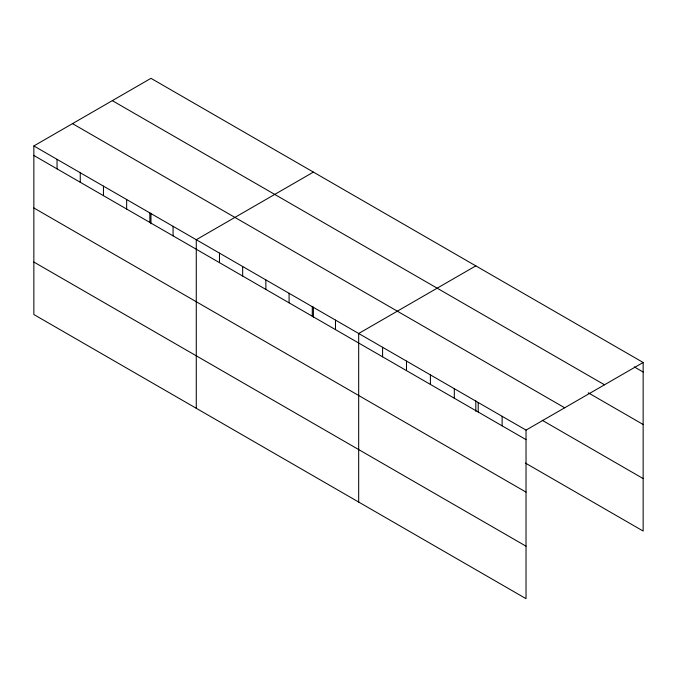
<?xml version="1.0" encoding="UTF-8"?>
<svg xmlns="http://www.w3.org/2000/svg" width="677" height="677" viewBox="0 0 677 677"><rect width="100%" height="100%" fill="white"/><g stroke="black" fill="none" stroke-linecap="round" stroke-linejoin="round"><path stroke-width="1.02" d="M526.029 492.111L526.029 430.107L33.85 145.953L33.85 314.517L526.029 598.671L526.029 492.111L33.85 207.957M525.394 463.06L643.15 531.047L643.15 362.483L150.971 78.329L33.85 145.953M313.392 172.102L196.271 239.717L196.271 408.29M475.813 265.875L358.683 333.49L358.683 502.055M526.029 430.107L643.15 362.483M634.298 366.9L643.15 372.012M112.323 100.645L604.502 384.798M588.254 392.804L643.15 424.496M72.498 123.637L564.677 407.791M542.218 420.29L643.15 478.571M33.85 155.473L526.029 439.635M33.85 262.033L526.029 546.187M502.122 416.304L502.122 425.833M478.216 402.502L478.216 412.031M475.813 400.852L475.813 411.345M454.309 388.7L454.309 398.228M430.403 374.897L430.403 384.426M406.496 361.095L406.496 370.624M382.59 347.293L382.59 356.821M335.487 320.094L335.487 329.623M313.392 307.079L313.392 317.572M312.283 306.698L312.283 316.227M289.079 293.302L289.079 302.831M265.875 279.906L265.875 289.434M242.671 266.51L242.671 276.038M219.475 253.113L219.475 262.642M173.067 226.321L173.067 235.85M150.971 213.306L150.971 223.799M149.862 212.925L149.862 222.454M126.658 199.537L126.658 209.058M103.454 186.141L103.454 195.661M80.258 172.745L80.258 182.265M57.054 159.349L57.054 168.869"/></g></svg>
